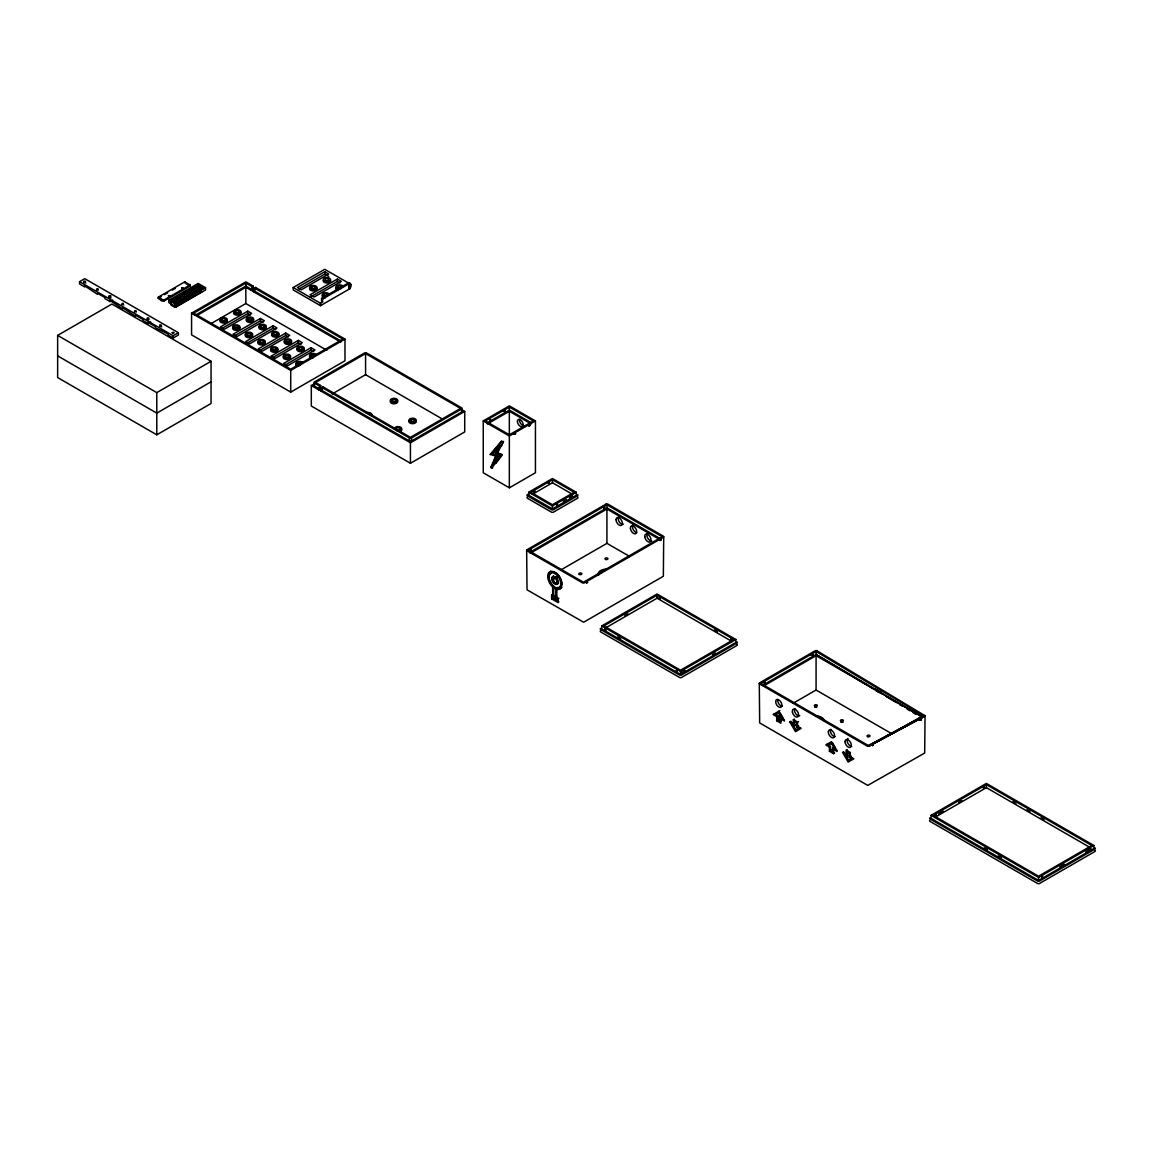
<?xml version="1.0" encoding="UTF-8"?>
<svg xmlns="http://www.w3.org/2000/svg" width="1153" height="1153" viewBox="0 0 1153 1153"><rect width="100%" height="100%" fill="white"/><g stroke="black" fill="none" stroke-linecap="round" stroke-linejoin="round"><path stroke-width="1.5" d="M340.812 342.11L253.401 291.651L254.453 291.046L254.453 288.034L255.49 287.428L344.978 339.097L344.978 360.788L290.715 392.121L191.571 334.874L191.571 313.184L245.834 281.851L253.141 286.074L251.066 290.297L245.834 287.284L197.264 315.317M255.418 289.36A1.657 0.966 60 0 1 253.141 287.587L253.141 286.074M253.401 291.651L255.49 287.428M321.543 298.44L348.883 282.658L348.883 288.077L350.973 286.881L350.973 284.46L324.728 269.312L293.208 287.515L293.208 289.922L320.491 305.675L320.491 303.268L322.581 302.057L322.581 299.045L321.543 298.44L321.543 301.452L322.581 302.057M314.409 383.733L311.31 385.534L311.31 406.015L410.439 463.261L464.717 431.928L464.717 411.434L410.439 442.766L320.952 391.098L323.042 386.889L410.439 437.347L460.537 408.421L365.573 353.596L315.475 382.522L320.693 385.534L320.693 387.033A1.657 0.966 60 0 0 322.076 389.166M322.004 388.993L320.952 391.098M503.083 410.987L504.048 410.137L503.227 411.333M529.169 424.852L528.65 425.76M530.221 549.376L529.832 550.183M85.826 283.047L85.048 282.254L83.693 283.047M123.789 304.954C119.191 303.585 125.187 302.259 122.708 304.219M168.41 296.869L169.866 296.753L168.958 297.287M161.737 326.875L160.959 326.083L159.604 326.875M759.294 683.398L759.668 722.931L867.748 785.395L924.677 753.053L925.052 715.927L868.641 746.279L925.009 715.71L817.131 650.854A1.47 0.85 0 0 0 815.041 650.854L759.726 682.792A1.47 0.85 0 0 0 759.726 684.003L867.215 746.063L869.304 746.063M811.899 654.342L811.121 655.149M935.227 814.609L934.463 815.416M496.179 455.219L491.87 466.706L492.634 467.642L491.596 468.248L490.818 467.311L496.179 455.219L491.279 453.878L490.241 454.484L495.141 455.824M500.892 454.412L493.772 463.045L496.784 455.031L492.59 453.878L500.33 445.303L495.732 453.792L499.84 455.017L500.892 454.412L496.784 453.187M494.81 462.439L497.217 456.026M495.732 453.792L499.278 445.908M491.596 468.248L502.045 454.441L497.476 453.071L503.53 441.354L501.382 446.11M556.351 504.409L556.351 503.558M570.144 495.732L571.052 495.199L570.231 496.41M872.288 745.069L871.913 744.247M488.569 419.029L489.463 418.597M547.531 482.444L548.266 482.026M586.315 582.596L585.926 581.717M919.561 719.328L920.425 719.097L919.561 720.178M96.333 290.023C101.666 288.293 93.134 288.308 98.481 290.023M121.642 304.623L122.708 304.147M134.296 311.93C139.628 310.2 131.096 310.229 136.429 311.93M763.041 681.927L763.848 681.654M493.772 463.045L499.84 455.017M495.776 463.506L502.031 455.219M490.241 454.484L501.656 440.864L502.477 441.959M491.279 453.878L501.569 441.628M494.752 451.947L500.33 445.303M873.643 688.99L816.079 654.472L816.079 651.459L923.582 715.927L867.532 746.193L924.85 715.509M182.923 289.518L182.765 288.841M147.051 319.078C152.225 318.271 144.831 316.859 148.016 318.833M533.147 490.587L533.291 491.697M1089.037 847.988L1089.037 849.156M112.691 300.097L110.083 301.596L104.837 298.569L104.837 297.488L97.428 293.208L97.428 294.289L84.774 285.901L84.774 286.982L79.543 283.955L79.543 281.678L84.76 278.666L178.398 332.727L178.398 335.019L173.181 338.031L168.107 335.091L168.107 334.01L155.453 327.783L155.453 326.703L148.045 322.422L148.045 323.517L150.654 322.004M57.65 335.393L111.913 304.061L211.057 361.293L211.057 403.478L156.794 434.811L57.65 377.564L57.65 335.393L156.794 392.625L211.057 361.293M158.278 297.157L184.783 281.851L190.115 284.935L190.115 286.016L163.596 301.322L158.278 298.252L158.278 297.157L163.596 300.227L190.115 284.935M158.278 298.252L161.391 296.451M164.519 294.649L167.632 292.848M172.316 290.138L175.429 288.336M168.814 300.356L198.143 283.436L205.551 287.702L205.551 289.994L176.222 306.929L168.814 302.648L168.814 300.356L176.222 304.637L205.551 287.702M171.004 300.241L197.927 284.69L203.36 287.832L203.36 288.913L197.927 285.785L171.004 301.322L171.004 300.241L176.438 303.369L203.36 287.832M171.941 301.452L174.766 299.823L177.576 301.452L174.766 303.066M175.285 299.521L178.11 297.892L180.92 299.521L178.11 301.149L175.285 299.521L175.285 302.835M181.439 295.961L178.629 297.589L181.439 299.218L184.264 297.589L181.439 295.961L181.439 299.276M184.783 294.029L181.958 295.658L184.783 297.287L187.593 295.658L184.783 294.029L184.783 297.344M188.126 292.113L185.302 293.727L188.126 295.355L190.937 293.727L188.126 292.113L188.126 295.413M191.456 290.181L188.645 291.81L191.456 293.438L194.281 291.81L191.456 290.181L191.456 293.496M194.799 288.25L191.989 289.879L194.799 291.507L197.624 289.879L194.799 288.25L194.799 291.565M195.318 287.947L198.143 286.319L200.953 287.947L198.143 289.576L195.318 287.947L195.318 291.262M176.957 299.16L181.497 296.537M193.603 289.547L198.143 286.924L202.006 289.158M170.903 302.648L170.903 305.055L174.766 307.289L202.006 291.565L198.143 289.331M252.103 286.679L245.834 283.061L193.661 313.184L290.715 369.219L342.902 339.097L254.453 288.034M195.188 315.317L245.834 286.074L341.346 341.216M251.066 290.297L251.066 288.783L253.141 287.587M79.543 281.678L173.181 335.739L178.398 332.727M210.927 323.705L245.834 303.542L326.803 350.281M247.751 311.151L220.396 326.933L224.374 329.225L251.714 313.443L247.751 311.151L247.751 313.558L221.924 328.475M324.728 271.719L297.388 287.515L301.351 289.792L328.691 274.01L324.728 271.719L324.728 274.14L298.901 289.043M260.405 318.459L233.05 334.24L237.028 336.532L264.368 320.75L260.405 318.459L260.405 320.865L234.578 335.782M337.382 279.026L310.042 294.808L314.005 297.099L341.346 281.318L337.382 279.026L337.382 281.433L310.042 297.229M273.059 325.766L245.704 341.547L249.682 343.839L277.023 328.057L273.059 325.766L273.059 328.173L247.232 343.09M322.581 299.045L349.921 283.263L349.921 288.682L320.491 305.675M348.883 285.67L350.973 284.46M285.699 333.073L258.358 348.855L262.336 351.146L289.677 335.364L285.699 333.073L285.699 335.48L259.886 350.397M211.057 381.787L156.794 413.12L57.65 355.873M298.353 340.38L271.013 356.162L274.976 358.453L302.331 342.672L298.353 340.38L298.353 342.787L272.54 357.689M311.007 347.687L283.667 363.469L287.63 365.76L314.985 349.964L311.007 347.687L311.007 350.094L285.195 364.997M191.571 313.184L290.715 370.43L344.978 339.097M314.135 385.174A1.47 0.85 0 0 0 314.438 386.125L409.401 440.965A1.47 0.85 0 0 0 411.491 440.965L461.589 412.039L461.589 409.027A1.47 0.85 0 0 0 461.589 407.816L366.611 352.991A1.47 0.85 0 0 0 364.521 352.991L314.438 381.917A1.47 0.85 0 0 0 314.438 383.113L319.655 386.125L320.693 385.534M319.655 386.125L319.655 389.137L318.603 389.743L318.603 388.244L320.693 387.033M332.179 393.966L365.573 374.682L441.858 418.726M322.004 387.48L409.401 437.953A1.47 0.85 0 0 0 411.491 437.953L461.589 409.027M483.251 420.931L509.338 405.87L535.439 420.931L535.439 472.759L509.338 487.82L483.251 472.759L483.251 420.931L509.338 435.993L535.439 420.931M509.338 407.081L485.341 420.931L509.338 434.796L533.349 420.931L509.338 407.081L509.338 410.093L486.84 423.079M487.431 423.944L509.338 411.29L531.259 423.944M492.59 453.878L493.628 453.273M497.476 453.071L498.528 452.466M490.818 467.311L491.87 466.706M528.723 492.23L552.46 478.524L576.212 492.23L576.212 495.242L552.46 508.949L528.723 495.242L528.723 492.23L552.46 505.936L576.212 492.23M552.46 479.72L530.812 492.23L552.46 504.726L574.122 492.23L552.46 479.72L552.46 482.732L532.355 494.349M530.423 492.907L527.425 494.637A1.47 0.85 0 0 0 527.425 495.848L551.422 509.698A1.47 0.85 0 0 0 553.512 509.698L577.509 495.848A1.47 0.85 0 0 0 577.509 494.637M563.298 501.497L566.382 499.71M569.481 497.923L572.58 496.136M606.925 504.798L528.132 550.284L583.447 582.222L662.24 536.736L606.925 504.798L606.925 507.81L529.674 552.402M530.221 553.296L606.925 509.021L658.637 538.869M560.906 569.928L606.925 543.351L629.74 556.524M552.662 594.674L551.61 595.279L551.61 598.854L557.879 602.471L558.917 601.866L552.662 598.263L552.662 586.935L553.699 586.344L552.273 584.83A9.959 5.751 60 0 1 550.803 571.182M556.841 588.39L554.752 587.18L553.699 587.785L555.789 588.996L556.841 588.39L556.841 598.292L558.917 598.292L556.841 599.502L552.662 597.081L554.752 595.885M553.699 595.279L551.61 595.279M551.61 598.854L553.699 597.686L553.699 586.344M556.841 597.081L555.789 597.686L555.789 588.996M557.879 600.093L556.841 600.699L556.841 599.502M601.751 625.92L657.066 593.997L735.845 639.483L735.845 642.495L680.544 674.433L601.751 628.933L601.751 625.92L680.544 671.421L735.845 639.483M657.066 595.193L603.841 625.92L680.544 670.21L733.769 639.483L657.066 595.193L657.066 598.205L732.227 641.616M624.796 615.63L627.866 613.857M605.354 628.054L657.066 598.205M680.544 673.222L685.098 670.585M712.468 654.789L715.523 653.03M817.131 650.854L760.778 683.398L868.267 745.458M762.306 685.516L816.079 654.472L921.492 716.532L889.554 734.965M764.381 685.531L816.079 655.682L921.492 716.532M779.817 710.652L773.13 714.529L776.69 716.575L778.779 715.379L778.779 719.587L776.69 720.798L776.69 716.575M793.278 703.186L816.079 690.027L892.033 733.87M775.652 714.774L779.817 712.367M780.869 720.798L779.817 721.403L779.817 717.18L780.869 716.575L780.869 723.205L776.69 720.798M793.365 723.897L793.365 719.688L797.545 722.095L797.545 726.304L801.104 728.365L795.455 731.636L789.805 721.85L790.843 721.245L796.492 731.031M793.365 719.688L794.403 719.083L794.403 725.713L795.455 725.107L789.805 721.85M795.455 720.884L794.403 721.49L796.492 722.7L798.582 721.49M799.62 727.514L795.455 729.921L792.313 724.502L794.403 723.291M798.582 728.119L796.492 726.909L798.582 725.713M828.344 745.198L832.524 742.791L835.651 748.211L833.561 749.421L837.121 751.468L831.472 741.682L825.822 744.953L829.396 747.014L830.434 746.409L830.434 750.617L834.613 753.039L833.561 753.63L829.396 751.223L829.396 747.014M829.396 751.223L831.472 750.026M833.561 751.223L832.524 751.828L832.524 747.605L836.977 750.185M848.176 751.324L847.138 751.929L849.213 753.14L850.265 752.534L850.265 756.757L853.825 758.804L848.176 762.075L842.526 752.289L848.176 755.546L847.138 756.152L845.048 754.941L847.138 753.745M851.303 758.559L849.213 757.348L851.303 756.152M852.355 757.953L848.176 760.36L845.048 754.941M931.076 815.358L986.377 783.42L1093.88 845.48L1093.88 848.493L1038.565 880.431L931.076 818.371L931.076 815.358L1038.565 877.419L1093.88 845.48M986.377 784.631L933.152 815.358L1038.565 876.208L1091.79 845.48L986.377 784.631L986.377 787.643L1090.234 847.599M938.758 813.932L943.356 811.265M958.734 802.402L961.804 800.629M936.193 816.612L986.377 787.643M1059.852 866.926L1064.421 864.289M1085.708 852.009L1088.749 850.251M925.009 715.71L867.878 746.279L925.052 715.927M869.002 746.193L925.009 716.157M148.016 318.761L148.982 319.727L147.051 319.727M348.883 282.658L349.921 283.263M324.728 274.14L328.691 276.417M337.382 281.433L340.02 282.961M348.883 288.077L349.921 288.682M509.338 410.093L530.351 422.214M293.208 287.515L320.491 303.268M461.618 409.646L464.717 411.434M606.925 507.81L660.698 538.855M552.46 482.732L572.58 494.349M247.751 313.558L250.388 315.086M260.405 320.865L263.043 322.393M273.059 328.173L275.697 329.7M285.699 335.48L288.351 337.007M298.353 342.787L301.005 344.315M311.007 350.094L313.659 351.622M186.123 283.71L190.115 286.016M876.222 690.791L878.99 692.376M311.31 385.534L318.603 389.743M1012.867 801.724L1015.98 803.526M1026.891 809.81L1030.004 811.611M1040.914 817.909L1044.027 819.711M714.226 630.014L717.31 631.786M148.045 323.517L142.799 320.491L142.799 319.395L135.391 315.129L135.391 316.21L122.737 307.822L122.737 308.903L110.083 300.515L110.083 301.596M850.265 752.534L846.086 750.127L846.086 754.336M774.167 713.923L777.727 715.984L777.727 720.193L780.509 721.807M779.817 717.18L784.285 719.76M826.874 744.348L830.434 746.409M792.313 724.502L794.403 725.713M553.699 596.49L557.879 598.897L557.879 602.471M984.316 847.902L987.415 849.689M998.267 855.958L1001.366 857.746M617.648 636.903L620.703 638.676M885.936 696.369L896.472 702.681M899.484 704.497L902.496 706.299M907.007 709.009L910.02 710.81M913.032 712.626L916.044 714.428M552.662 586.935L551.22 585.421A9.959 5.751 60 0 1 549.347 572.075A9.959 5.751 60 0 1 560.142 578.302A9.959 5.751 60 0 1 558.268 589.5L556.841 589.356L559.306 588.895A9.959 5.751 60 0 0 561.886 587.396M843.564 751.684L849.213 761.47M831.472 743.397L834.613 748.816M780.595 713.721L782.945 717.786L780.869 718.996L784.429 721.043L778.779 711.257M778.779 712.958L781.907 718.391M1038.565 877.419L1038.565 880.431M864.404 683.455L858.221 679.737M849.213 753.14L849.213 757.348M847.138 749.522L847.138 756.152M833.561 748.412L833.561 753.63M816.079 655.682L816.079 690.027M796.492 722.7L796.492 726.909M680.544 671.421L680.544 674.433M663.71 536.736L663.35 576.269L583.634 622.231L527.022 589.817L526.662 550.284M606.925 509.021L606.925 543.351M552.46 505.936L552.46 508.949M509.338 411.29L509.338 434.494M509.338 435.993L509.338 487.82M411.491 437.953L411.491 440.965M410.439 442.766L410.439 463.261M409.401 437.953L409.401 440.965M365.573 353.596L365.573 374.682M323.042 386.889L323.042 388.388M314.438 383.113L314.438 386.125M290.715 370.43L290.715 392.121M245.834 283.061L245.834 286.074M245.834 287.284L245.834 303.542M198.143 286.319L198.143 289.634M197.927 284.69L197.927 285.785M184.783 281.851L184.783 282.946M178.11 297.892L178.11 301.207M176.222 304.637L176.222 306.929M174.766 299.823L174.766 303.138M174.766 304.882L174.766 307.289M173.181 335.739L173.181 338.031M163.596 300.227L163.596 301.322M161.622 300.054L161.622 300.962L159.013 298.541M156.794 392.625L156.794 434.811M324.959 298.151A3.69 2.133 0 0 1 323.301 294.577M327.755 294.246A3.69 2.133 0 0 1 328.519 294.577M337.743 290.037A3.69 2.133 0 0 1 336.013 287.645M315.1 286.938A3.69 2.133 0 0 1 316.599 289.677A3.69 2.133 0 0 1 312.002 290.787A3.69 2.133 0 0 1 309.696 288.236M310.056 287.717A3.69 2.133 0 0 1 310.647 287.27M330.493 280.237A3.69 2.133 0 0 1 324.324 281.188A3.69 2.133 0 0 1 325.968 277.628A3.69 2.133 0 0 1 330.493 280.237A3.69 2.133 0 0 1 326.933 283.018A3.69 2.133 0 0 1 323.359 280.338M324.613 296.537A1.845 1.067 0 0 1 326.832 296.364M324.959 296.941A3.69 2.133 0 0 1 323.301 293.381A3.69 2.133 0 0 1 329.47 294.332M337.988 288.87A1.845 1.067 0 0 1 340.884 288.654M338.622 289.043A3.69 2.133 0 0 1 336.979 285.483A3.69 2.133 0 0 1 343.147 286.434M930.024 817.765A1.47 0.85 0 0 0 930.024 818.961L1037.513 881.022A1.47 0.85 0 0 0 1039.602 881.022L1094.918 849.098A1.47 0.85 0 0 0 1094.918 847.887M929.794 820.345A1.47 0.85 0 0 0 930.024 821.383L1037.513 883.443A1.47 0.85 0 0 0 1039.602 883.443L1094.918 851.505A1.47 0.85 0 0 0 1094.918 850.294M840.868 722.412A1.47 0.85 0 0 1 842.958 722.412M814.71 707.38A1.47 0.85 0 0 1 816.8 707.308M782.426 706.256A4.425 2.551 60 0 1 778.952 703.993A4.425 2.551 60 0 1 777.843 699.54M799.764 715.71A4.425 2.551 60 0 1 795.642 713.606A4.425 2.551 60 0 1 794.864 708.475M835.132 736.681A4.425 2.551 60 0 1 831.356 733.928A4.425 2.551 60 0 1 830.852 729.272M851.822 746.322A4.425 2.551 60 0 1 847.772 743.051A4.425 2.551 60 0 1 848.046 738.453M815.82 715.912A8.114 4.684 0 0 1 823.948 720.596M736.897 644.296A1.47 0.85 0 0 1 736.897 645.507L681.582 677.445A1.47 0.85 0 0 1 679.492 677.445L600.699 631.945A1.47 0.85 0 0 1 600.699 630.749M736.897 641.89A1.47 0.85 0 0 1 736.897 643.1L681.582 675.024A1.47 0.85 0 0 1 679.492 675.024L600.699 629.538A1.47 0.85 0 0 1 600.699 628.342M549.995 574.67A8.489 4.9 60 0 1 560.041 577.365A8.489 4.9 60 0 1 557.346 587.396M599.272 574.021A8.114 4.684 0 0 1 602.125 572.248M553.988 579.973A2.955 1.701 60 0 1 554.91 577.12A2.955 1.701 60 0 1 557.749 580.118A2.955 1.701 60 0 1 556.337 582.452M636.787 532.628A4.425 2.551 60 0 1 633.127 529.313A4.425 2.551 60 0 1 633.17 524.946M623.485 524.139A4.425 2.551 60 0 1 619.377 522.078A4.425 2.551 60 0 1 618.57 516.933M598.681 575.188A8.114 4.684 0 0 1 606.147 569.121M651.791 540.872A4.425 2.551 60 0 1 647.683 538.019A4.425 2.551 60 0 1 647.568 533.19M558.499 583.187A4.425 2.551 60 0 1 553.887 581.588A4.425 2.551 60 0 1 553.584 575.981M556.596 576.788A4.425 2.551 60 0 1 557.36 577.581M527.425 497.044A1.47 0.85 0 0 0 527.425 498.255L551.422 512.105A1.47 0.85 0 0 0 553.512 512.105L577.509 498.255A1.47 0.85 0 0 0 577.509 497.044M523.822 425.543A4.064 2.349 60 0 1 520.637 423.454A4.064 2.349 60 0 1 519.614 419.375M253.415 290.138A1.657 0.966 60 0 1 252.233 290.815A1.657 0.966 60 0 1 251.066 288.783M296.941 366.25A3.69 2.133 0 0 1 296.941 363.238M310.604 358.352A3.69 2.133 0 0 1 309.653 356.291M310.027 355.787A3.69 2.133 0 0 1 310.604 355.34M290.095 356.363A3.69 2.133 0 0 1 289.014 359.174A3.69 2.133 0 0 1 284.07 358.799A3.69 2.133 0 0 1 284.287 355.931M277.441 349.071A3.69 2.133 0 0 1 276.36 351.881A3.69 2.133 0 0 1 271.416 351.492A3.69 2.133 0 0 1 271.632 348.624M276.086 348.278A3.69 2.133 0 0 1 276.85 348.624M303.758 348.48A3.69 2.133 0 0 1 302.677 351.29A3.69 2.133 0 0 1 297.733 350.916A3.69 2.133 0 0 1 297.95 348.033M298.713 347.702A3.69 2.133 0 0 1 299.607 347.485M301.524 347.485A3.69 2.133 0 0 1 302.403 347.702M291.104 341.173A3.69 2.133 0 0 1 290.023 343.983A3.69 2.133 0 0 1 285.079 343.608A3.69 2.133 0 0 1 285.295 340.726M289.749 340.394A3.69 2.133 0 0 1 290.513 340.726M277.095 333.087A3.69 2.133 0 0 1 278.277 336.157A3.69 2.133 0 0 1 272.886 336.561A3.69 2.133 0 0 1 272.641 333.419M264.786 341.764A3.69 2.133 0 0 1 263.706 344.574A3.69 2.133 0 0 1 258.762 344.199A3.69 2.133 0 0 1 258.978 341.317M265.795 326.558A3.69 2.133 0 0 1 264.714 329.369A3.69 2.133 0 0 1 259.771 328.994A3.69 2.133 0 0 1 259.987 326.126M263.561 325.564A3.69 2.133 0 0 1 264.455 325.78M252.132 334.456A3.69 2.133 0 0 1 251.051 337.267A3.69 2.133 0 0 1 246.108 336.892A3.69 2.133 0 0 1 246.324 334.01M239.478 327.149A3.69 2.133 0 0 1 238.397 329.96A3.69 2.133 0 0 1 233.454 329.585A3.69 2.133 0 0 1 233.67 326.703M238.123 326.371A3.69 2.133 0 0 1 238.887 326.703M253.141 319.251A3.69 2.133 0 0 1 252.06 322.062A3.69 2.133 0 0 1 247.117 321.687A3.69 2.133 0 0 1 247.347 318.819M251.801 318.473A3.69 2.133 0 0 1 252.565 318.819M226.824 319.842A3.69 2.133 0 0 1 225.743 322.653A3.69 2.133 0 0 1 220.799 322.278A3.69 2.133 0 0 1 221.016 319.395M240.487 311.944A3.69 2.133 0 0 1 239.406 314.755A3.69 2.133 0 0 1 234.463 314.38A3.69 2.133 0 0 1 234.693 311.512M299.074 364.91A1.845 1.067 0 0 1 300.025 364.91M300.472 364.463A1.845 1.067 0 0 1 297.762 363.815A1.845 1.067 0 0 1 299.549 362.474A1.845 1.067 0 0 1 301.322 363.815M299.549 365.66A3.69 2.133 0 0 1 296.35 362.474A3.69 2.133 0 0 1 302.749 362.474M314.135 356.565A1.845 1.067 0 0 1 311.483 356.003A1.845 1.067 0 0 1 312.895 354.591A1.845 1.067 0 0 1 315.057 355.643M313.212 357.776A3.69 2.133 0 0 1 310.027 354.576A3.69 2.133 0 0 1 316.412 354.576M285.295 358.107A1.845 1.067 0 0 1 288.495 358.107M299.261 349.993A1.845 1.067 0 0 1 301.87 349.993M272.641 350.8A1.845 1.067 0 0 1 275.163 350.411M286.607 342.686A1.845 1.067 0 0 1 289.504 342.902M261.111 343.003A1.845 1.067 0 0 1 262.062 343.003M247.333 336.186A1.845 1.067 0 0 1 250.532 336.186M234.679 328.879A1.845 1.067 0 0 1 236.754 328.389M223.149 321.082A1.845 1.067 0 0 1 224.1 321.082M248.356 320.995A1.845 1.067 0 0 1 251.541 320.995M261.299 328.072A1.845 1.067 0 0 1 263.907 328.072M320.952 389.599A1.657 0.966 60 0 1 319.785 390.276A1.657 0.966 60 0 1 318.603 388.244M397.209 400.581A3.69 2.133 0 0 1 396.128 403.391A3.69 2.133 0 0 1 391.184 403.017A3.69 2.133 0 0 1 391.4 400.134M414.431 419.692A3.69 2.133 0 0 1 415.613 422.747A3.69 2.133 0 0 1 410.209 423.165A3.69 2.133 0 0 1 409.978 420.023M399.875 428.094A3.69 2.133 0 0 1 399.875 431.784M395.421 428.426A3.69 2.133 0 0 1 396.185 428.094M370.733 414.302A3.69 2.133 0 0 1 371.814 415.801M461.748 410.944A1.47 0.85 0 0 1 461.589 412.039M393.533 401.82A1.845 1.067 0 0 1 394.485 401.82M396.43 430.602A1.845 1.067 0 0 1 399.63 430.602M368.6 413.567A1.845 1.067 0 0 1 369.969 414.604M366.279 412.76A3.69 2.133 0 0 1 370.733 413.091A3.69 2.133 0 0 1 371.324 415.671M394.47 429.276A3.69 2.133 0 0 1 397.381 426.639A3.69 2.133 0 0 1 401.705 428.541A3.69 2.133 0 0 1 398.03 430.862M504.135 411.434L505.1 410.727L504.135 411.434M513.532 433.73L514.411 432.951L513.532 433.73M514.584 434.321L515.535 433.629L514.584 434.321M529.184 425.889L530.149 425.198L529.184 425.889M533.825 491.841L534.79 491.135L533.825 491.841M530.236 550.428L531.202 549.722L530.236 550.428M548.439 483.395L549.39 482.703L548.439 483.395M556.524 504.942L557.49 504.236L556.524 504.942M571.139 496.511L572.09 495.804L571.139 496.511M586.589 582.957L587.554 582.265L586.589 582.957M603.812 507.94L604.691 507.176L603.812 507.94M660.165 540.483L661.13 539.777L660.165 540.483M811.928 655.207L812.879 654.515L811.928 655.207M872.461 745.587L873.325 744.809L872.461 745.587M920.469 720.279L921.42 719.587L920.469 720.279M935.27 815.488L936.135 814.71L935.27 815.488M983.264 787.773L984.143 786.995L983.264 787.773M1041.707 876.943L1042.586 876.165L1041.707 876.943M1089.715 849.228L1090.68 848.536L1089.715 849.228M604.893 629.091L605.772 630.187L604.893 629.091M659.17 597.758L660.035 598.854L659.17 597.758M676.379 670.369L677.258 671.45L676.379 670.369M730.656 639.036L731.521 640.117L730.656 639.036M763.935 682.879L764.9 682.259L763.935 682.879M489.549 419.807L490.501 419.202L489.549 419.807M83.693 281.505C85.293 284.07 86.778 279.617 83.693 281.505M108.987 296.119L111.019 297.805L108.944 297.488L111.019 295.961L108.987 296.119M159.604 325.333C161.204 327.899 162.688 323.445 159.604 325.333M168.439 295.672L169.88 295.788L168.511 295.572M181.684 288.019L183.14 288.135L181.684 288.019M172.244 332.64C173.858 335.22 175.342 330.738 172.244 332.64M605.887 504.192L527.094 549.678A1.47 0.85 0 0 0 527.094 550.889L582.409 582.827A1.47 0.85 0 0 0 584.485 582.827L663.278 537.327A1.47 0.85 0 0 0 663.278 536.131L607.977 504.192A1.47 0.85 0 0 0 605.887 504.192M881.411 692.578L875.185 688.975L875.185 689.912L881.411 693.659L881.411 692.578M324.613 295.629A1.845 1.067 0 0 0 327.697 295.154A1.845 1.067 0 0 0 325.434 293.856A1.845 1.067 0 0 0 324.613 295.629M338.276 287.746A1.845 1.067 0 0 0 341.36 287.27A1.845 1.067 0 0 0 339.097 285.958A1.845 1.067 0 0 0 338.276 287.746M311.959 288.336A1.845 1.067 0 0 0 315.043 287.846A1.845 1.067 0 0 0 312.78 286.549A1.845 1.067 0 0 0 311.959 288.336M311.411 289.417A3.69 2.133 0 0 0 316.945 287.573A3.69 2.133 0 0 0 311.411 285.728A3.69 2.133 0 0 0 311.411 289.417M325.622 280.438A1.845 1.067 0 0 0 328.706 279.963A1.845 1.067 0 0 0 326.458 278.651A1.845 1.067 0 0 0 325.622 280.438M775.652 701.615A4.425 2.551 60 0 0 780.336 707.466A4.425 2.551 60 0 0 780.336 701.197A4.425 2.551 60 0 0 775.652 701.615M792.442 712.223A4.425 2.551 60 0 0 797.674 716.907A4.425 2.551 60 0 0 796.305 710.061A4.425 2.551 60 0 0 792.442 712.223M845.048 741.682A4.425 2.551 60 0 0 849.747 747.533A4.425 2.551 60 0 0 849.747 741.264A4.425 2.551 60 0 0 845.048 741.682M828.344 732.054A4.425 2.551 60 0 0 833.042 737.891A4.425 2.551 60 0 0 833.042 731.622A4.425 2.551 60 0 0 828.344 732.054M867.791 736.709A1.47 0.85 0 0 0 869.996 735.96A1.47 0.85 0 0 0 867.791 735.225A1.47 0.85 0 0 0 867.791 736.709M840.868 721.201A1.47 0.85 0 0 0 843.333 720.827A1.47 0.85 0 0 0 841.531 719.775A1.47 0.85 0 0 0 840.868 721.201M814.854 706.169A1.47 0.85 0 0 0 817.275 705.708A1.47 0.85 0 0 0 815.358 704.728A1.47 0.85 0 0 0 814.854 706.169M548.742 576.947A8.489 4.9 60 0 0 557.749 588.145A8.489 4.9 60 0 0 557.749 576.154A8.489 4.9 60 0 0 548.742 576.947M552.662 579.21A2.955 1.701 60 0 0 555.789 583.101A2.955 1.701 60 0 0 555.789 578.936A2.955 1.701 60 0 0 552.662 579.21M616.062 519.715A4.425 2.551 60 0 0 620.761 525.552A4.425 2.551 60 0 0 620.761 519.282A4.425 2.551 60 0 0 616.062 519.715M630.432 528.434A4.425 2.551 60 0 0 635.418 533.781A4.425 2.551 60 0 0 634.77 527.18A4.425 2.551 60 0 0 630.432 528.434M644.772 536.635A4.425 2.551 60 0 0 649.701 542.083A4.425 2.551 60 0 0 649.197 535.554A4.425 2.551 60 0 0 644.772 536.635M605.7 559.479A1.47 0.85 0 0 0 607.919 558.744A1.47 0.85 0 0 0 605.7 558.009A1.47 0.85 0 0 0 605.7 559.479M579.397 574.453A1.47 0.85 0 0 0 581.804 573.963A1.47 0.85 0 0 0 579.858 572.998A1.47 0.85 0 0 0 579.397 574.453M551.61 578.604A4.425 2.551 60 0 0 556.308 584.456A4.425 2.551 60 0 0 556.308 578.186A4.425 2.551 60 0 0 551.61 578.604M517.423 421.393A4.064 2.349 60 0 0 521.732 426.74A4.064 2.349 60 0 0 521.732 421.004A4.064 2.349 60 0 0 517.423 421.393M285.584 356.983A1.845 1.067 0 0 0 288.668 356.508A1.845 1.067 0 0 0 286.42 355.196A1.845 1.067 0 0 0 285.584 356.983M285.05 358.079A3.69 2.133 0 0 0 290.585 356.234A3.69 2.133 0 0 0 285.05 354.389A3.69 2.133 0 0 0 285.05 358.079M299.261 349.085A1.845 1.067 0 0 0 302.345 348.61A1.845 1.067 0 0 0 300.083 347.312A1.845 1.067 0 0 0 299.261 349.085M298.713 350.181A3.69 2.133 0 0 0 304.248 348.336A3.69 2.133 0 0 0 298.713 346.491A3.69 2.133 0 0 0 298.713 350.181M272.93 349.676A1.845 1.067 0 0 0 276.028 349.2A1.845 1.067 0 0 0 273.765 347.889A1.845 1.067 0 0 0 272.93 349.676M271.632 350.426A3.69 2.133 0 0 0 277.801 349.474A3.69 2.133 0 0 0 273.29 346.866A3.69 2.133 0 0 0 271.632 350.426M286.607 341.778A1.845 1.067 0 0 0 289.691 341.302A1.845 1.067 0 0 0 287.428 340.005A1.845 1.067 0 0 0 286.607 341.778M286.059 342.873A3.69 2.133 0 0 0 291.594 341.029A3.69 2.133 0 0 0 286.059 339.184A3.69 2.133 0 0 0 286.059 342.873M260.275 342.369A1.845 1.067 0 0 0 263.374 341.893A1.845 1.067 0 0 0 261.111 340.596A1.845 1.067 0 0 0 260.275 342.369M259.742 343.464A3.69 2.133 0 0 0 265.276 341.619A3.69 2.133 0 0 0 259.742 339.775A3.69 2.133 0 0 0 259.742 343.464M273.953 334.485A1.845 1.067 0 0 0 277.037 333.995A1.845 1.067 0 0 0 274.774 332.698A1.845 1.067 0 0 0 273.953 334.485M273.405 335.566A3.69 2.133 0 0 0 278.94 333.721A3.69 2.133 0 0 0 273.405 331.877A3.69 2.133 0 0 0 273.405 335.566M247.621 335.062A1.845 1.067 0 0 0 250.72 334.586A1.845 1.067 0 0 0 248.457 333.289A1.845 1.067 0 0 0 247.621 335.062M247.088 336.157A3.69 2.133 0 0 0 252.622 334.312A3.69 2.133 0 0 0 247.088 332.468A3.69 2.133 0 0 0 247.088 336.157M234.967 327.755A1.845 1.067 0 0 0 238.066 327.279A1.845 1.067 0 0 0 235.803 325.982A1.845 1.067 0 0 0 234.967 327.755M233.67 328.519A3.69 2.133 0 0 0 239.838 327.553A3.69 2.133 0 0 0 235.327 324.944A3.69 2.133 0 0 0 233.67 328.519M222.702 320.62A1.845 1.067 0 0 0 225.469 319.698A1.845 1.067 0 0 0 222.702 318.776A1.845 1.067 0 0 0 222.702 320.62M221.78 321.543A3.69 2.133 0 0 0 227.314 319.698A3.69 2.133 0 0 0 221.78 317.853A3.69 2.133 0 0 0 221.78 321.543M236.379 312.737A1.845 1.067 0 0 0 239.147 311.814A1.845 1.067 0 0 0 236.379 310.892A1.845 1.067 0 0 0 236.379 312.737M234.693 313.313A3.69 2.133 0 0 0 240.862 312.362A3.69 2.133 0 0 0 236.336 309.753A3.69 2.133 0 0 0 234.693 313.313M249.034 320.044A1.845 1.067 0 0 0 251.801 319.122A1.845 1.067 0 0 0 249.034 318.199A1.845 1.067 0 0 0 249.034 320.044M248.111 320.966A3.69 2.133 0 0 0 253.646 319.122A3.69 2.133 0 0 0 248.111 317.277A3.69 2.133 0 0 0 248.111 320.966M261.299 327.178A1.845 1.067 0 0 0 264.383 326.703A1.845 1.067 0 0 0 262.12 325.391A1.845 1.067 0 0 0 261.299 327.178M259.987 327.928A3.69 2.133 0 0 0 266.17 326.976A3.69 2.133 0 0 0 261.645 324.368A3.69 2.133 0 0 0 259.987 327.928M393.087 401.359A1.845 1.067 0 0 0 395.854 400.437A1.845 1.067 0 0 0 393.087 399.514A1.845 1.067 0 0 0 393.087 401.359M411.664 421.249A1.845 1.067 0 0 0 414.431 420.326A1.845 1.067 0 0 0 411.664 419.404A1.845 1.067 0 0 0 411.664 421.249M396.718 429.478A1.845 1.067 0 0 0 399.803 429.002A1.845 1.067 0 0 0 397.554 427.705A1.845 1.067 0 0 0 396.718 429.478M392.164 402.282A3.69 2.133 0 0 0 397.699 400.437A3.69 2.133 0 0 0 392.164 398.592A3.69 2.133 0 0 0 392.164 402.282M410.742 422.171A3.69 2.133 0 0 0 416.276 420.326A3.69 2.133 0 0 0 410.742 418.481A3.69 2.133 0 0 0 410.742 422.171"/></g></svg>
